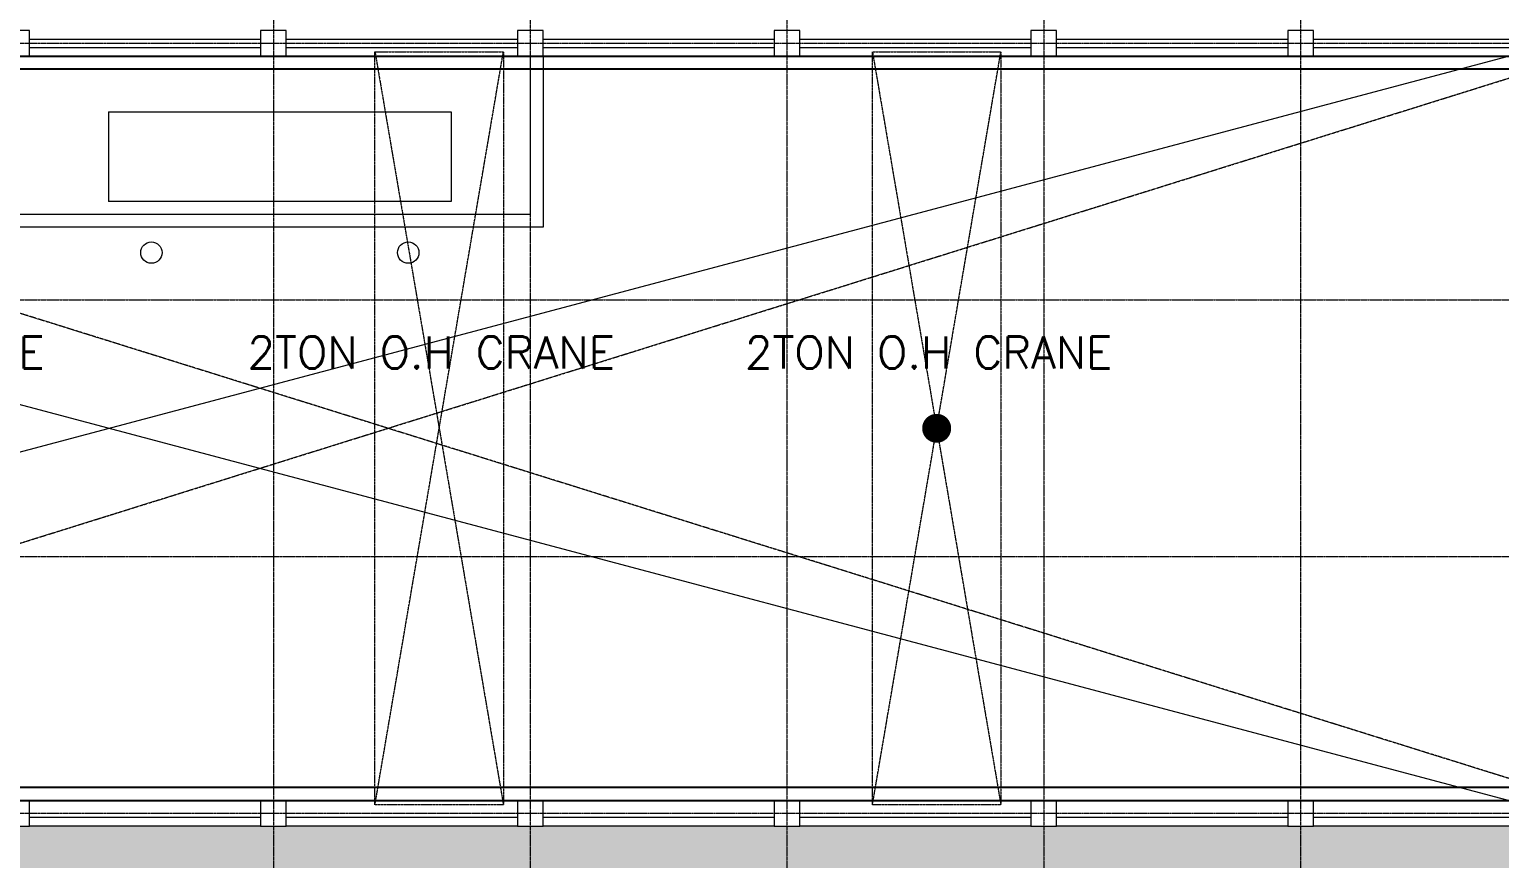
# Model space of a CAD drawing. Extents: x -59767 to 1106559, y -1290 to 1129522.
# Drawn here: x 74508 to 108857, y 561969 to 581354 of the extents above; entities that cross this region are included whole.
import ezdxf
from ezdxf.enums import TextEntityAlignment as Align

# ---------------------------------------------------------------- set-up
doc = ezdxf.new("R2010")
doc.units = 0
doc.linetypes.add('CENTER', pattern=[2, 1.25, -0.25, 0.25, -0.25])
doc.linetypes.add('PHANTOMX2', pattern=[5, 2.5, -0.5, 0.5, -0.5, 0.5, -0.5])
doc.layers.get('0').update_dxf_attribs({"linetype": 'CONTINUOUS', "lineweight": 9})
for name, color, linetype, lineweight in [('CENTER', 1, 'CENTER', 9), ('COLUMN', 2, 'CONTINUOUS', 9), ('TEXT', 3, 'CONTINUOUS', 9), ('WALL', 7, 'CONTINUOUS', 9), ('WALL_200', 3, 'CONTINUOUS', 9), ('WALL_300', 7, 'CONTINUOUS', 9), ('중간선', 5, 'CONTINUOUS', 9), ('중심선', 1, 'CENTER', 9)]:
    doc.layers.add(name, color=color, linetype=linetype, lineweight=lineweight)
doc.layers.add('CY', color=4, linetype='CONTINUOUS')
doc.styles.get("Standard").update_dxf_attribs({"font": 'romans.shx', "bigfont": 'whtgtxt.shx'})

# ---------------------------------------------------------------- blocks, each defined once
blk = doc.blocks.new('column600')
at = {"layer": 'COLUMN', "linetype": 'Continuous'}
blk.add_lwpolyline([(-300, -300), (300, -300), (300, 300), (-300, 300)], close=True, dxfattribs=at)
blk = doc.blocks.new('CRANE')
at = {"color": 4, "linetype": 'PHANTOMX2'}
for p, q in [((82582, 563229, -1), (85582, 580829)), ((82582, 580829), (85582, 563229)), ((94205, 563229, -1), (97205, 580829)), ((94205, 580829), (97205, 563229))]:
    blk.add_line(p, q, dxfattribs=at)
for points in [[(82582, 580829), (85582, 580829), (85582, 563229), (82582, 563229)], [(94205, 580829), (97205, 580829), (97205, 563229), (94205, 563229)]]:
    blk.add_lwpolyline(points, close=True, dxfattribs=at)
at = {"const_width": 338}
blk.add_lwpolyline([(95705, 571860, -1), (95705, 572198, -1)], format="xyb", close=True, dxfattribs=at)
at = {"layer": 'CENTER', "linetype": 'CENTER'}
for p, q in [((56008, 563629), (109758, 580429, -3)), ((109758, 563629), (56008, 580429))]:
    blk.add_line(p, q, dxfattribs=at)
at = {"layer": 'CY'}
for p, q in [((56008, 580729), (109758, 580729)), ((56008, 580429), (109758, 580429))]:
    blk.add_line(p, q, dxfattribs=at)
blk.add_lwpolyline([(56008, 563329), (109758, 563329), (109758, 563629), (56008, 563629)], dxfattribs=at)
at = {"layer": 'TEXT', "color": 7}
for p in [(70571, 573426), (83894, 573426), (95517, 573426)]:
    blk.add_text('2TON O.H CRANE', height=750, dxfattribs=at).set_placement(p, align=Align.CENTER)

msp = doc.modelspace()

# ---------------------------------------------------------------- hatches: boundary and pattern name
at = {"layer": '중간선', "transparency": 33554585}
h = msp.add_hatch(dxfattribs=at)
h.set_pattern_fill('DOTS', color=6, scale=100)
h.paths.add_polyline_path([(42733.2, 562729.1), (42733.2, 560429.1), (110308.2, 560429.1), (110308.2, 562729.1)])

# ---------------------------------------------------------------- linework, layer by layer
at = {"layer": 'WALL', "color": 0, "lineweight": 9}
for p, q in [((74508.2, 581129.1), (76583.2, 581129.1)), ((74508.2, 580929.1), (76583.2, 580929.1)), ((77183.2, 581129.1), (79908.2, 581129.1)), ((77183.2, 580929.1), (79908.2, 580929.1)), ((80508.2, 581129.1), (84583.2, 581129.1)), ((80508.2, 580929.1), (84583.2, 580929.1))]:
    msp.add_line(p, q, dxfattribs=at)
at = {"layer": 'WALL_200', "ltscale": 0.5}
for p, q in [((74508.2, 581129.1), (79908.2, 581129.1)), ((74508.2, 580929.1), (79908.2, 580929.1)), ((80508.2, 581129.1), (85908.2, 581129.1)), ((80508.2, 580929.1), (85908.2, 580929.1)), ((86508.2, 581129.1), (91908.2, 581129.1)), ((86508.2, 580929.1), (91908.2, 580929.1)), ((92508.2, 581129.1), (97908.2, 581129.1)), ((92508.2, 580929.1), (97908.2, 580929.1)), ((98508.2, 581129.1), (103908.2, 581129.1)), ((98508.2, 580929.1), (103908.2, 580929.1)), ((104508.2, 581129.1), (109908.2, 581129.1)), ((104508.2, 580929.1), (109908.2, 580929.1)), ((86208.2, 580729.1), (86208.2, 577033.6)), ((86508.2, 580729.1), (86508.2, 576729.1)), ((81208.2, 576729.1), (73908.2, 576729.1)), ((81208.2, 577029.1), (74216.1, 577029.1)), ((86208.2, 577029.1), (81208.2, 577029.1)), ((86508.2, 576729.1), (81208.2, 576729.1)), ((79908.2, 562929.1), (74508.2, 562929.1)), ((79908.2, 562729.1), (74508.2, 562729.1)), ((85908.2, 562929.1), (80508.2, 562929.1)), ((85908.2, 562729.1), (80508.2, 562729.1)), ((91908.2, 562929.1), (86508.2, 562929.1)), ((91908.2, 562729.1), (86508.2, 562729.1)), ((97908.2, 562929.1), (92508.2, 562929.1)), ((97908.2, 562729.1), (92508.2, 562729.1)), ((103908.2, 562929.1), (98508.2, 562929.1)), ((103908.2, 562729.1), (98508.2, 562729.1)), ((109908.2, 562929.1), (104508.2, 562929.1)), ((109908.2, 562729.1), (104508.2, 562729.1))]:
    msp.add_line(p, q, dxfattribs=at)
at = {"layer": 'WALL_300', "lineweight": 9}
msp.add_line((86208.2, 580729.1), (86508.2, 580729.1), dxfattribs=at)
at = {"layer": 'WALL_300', "color": 0, "lineweight": 9}
for p, q in [((76358.2, 579429.1), (84358.2, 579429.1)), ((76358.2, 579429.1), (76358.2, 577329.1)), ((76358.2, 579383.6), (76358.2, 577329.1)), ((84358.2, 579429.1), (84358.2, 577329.1)), ((84358.2, 577329.1), (76358.2, 577329.1))]:
    msp.add_line(p, q, dxfattribs=at)
at = {"layer": 'WALL_300'}
for centre in [(77358.2, 576136), (83358.2, 576136)]:
    msp.add_circle(centre, 250, dxfattribs=at)
at = {"layer": '중간선'}
for p, q in [((42558.2, 581029.1), (110208.2, 563029.1)), ((110208.2, 581029.1), (42558.2, 563029.1))]:
    msp.add_line(p, q, dxfattribs=at)
at = {"layer": '중심선'}
for p, q in [((80208.2, 618526.4), (80208.2, 555029.1)), ((86208.2, 618526.4), (86208.2, 555029.1)), ((92208.2, 618526.4), (92208.2, 555029.1)), ((98208.2, 618526.4), (98208.2, 555029.1)), ((104208.2, 618526.4), (104208.2, 555029.1)), ((28557.7, 581029.1), (154858.2, 581029.1)), ((28557.7, 575029.1), (154858.2, 575029.1)), ((28557.7, 569029.1), (154858.2, 569029.1)), ((28557.7, 563029.1), (154858.2, 563029.1))]:
    msp.add_line(p, q, dxfattribs=at)

# ---------------------------------------------------------------- block references
at = {"layer": 'COLUMN', "linetype": 'Continuous'}
for p in [(74208.2, 581029.1), (80208.2, 581029.1), (86208.2, 581029.1), (92208.2, 581029.1), (98208.2, 581029.1), (104208.2, 581029.1), (74208.2, 563029.1), (80208.2, 563029.1), (86208.2, 563029.1), (92208.2, 563029.1), (98208.2, 563029.1), (104208.2, 563029.1)]:
    msp.add_blockref('column600', p, dxfattribs=at)
at = {"layer": '중간선', "color": 2}
msp.add_blockref('CRANE', (0, 0), dxfattribs=at)

doc.saveas('drawing.dxf')
